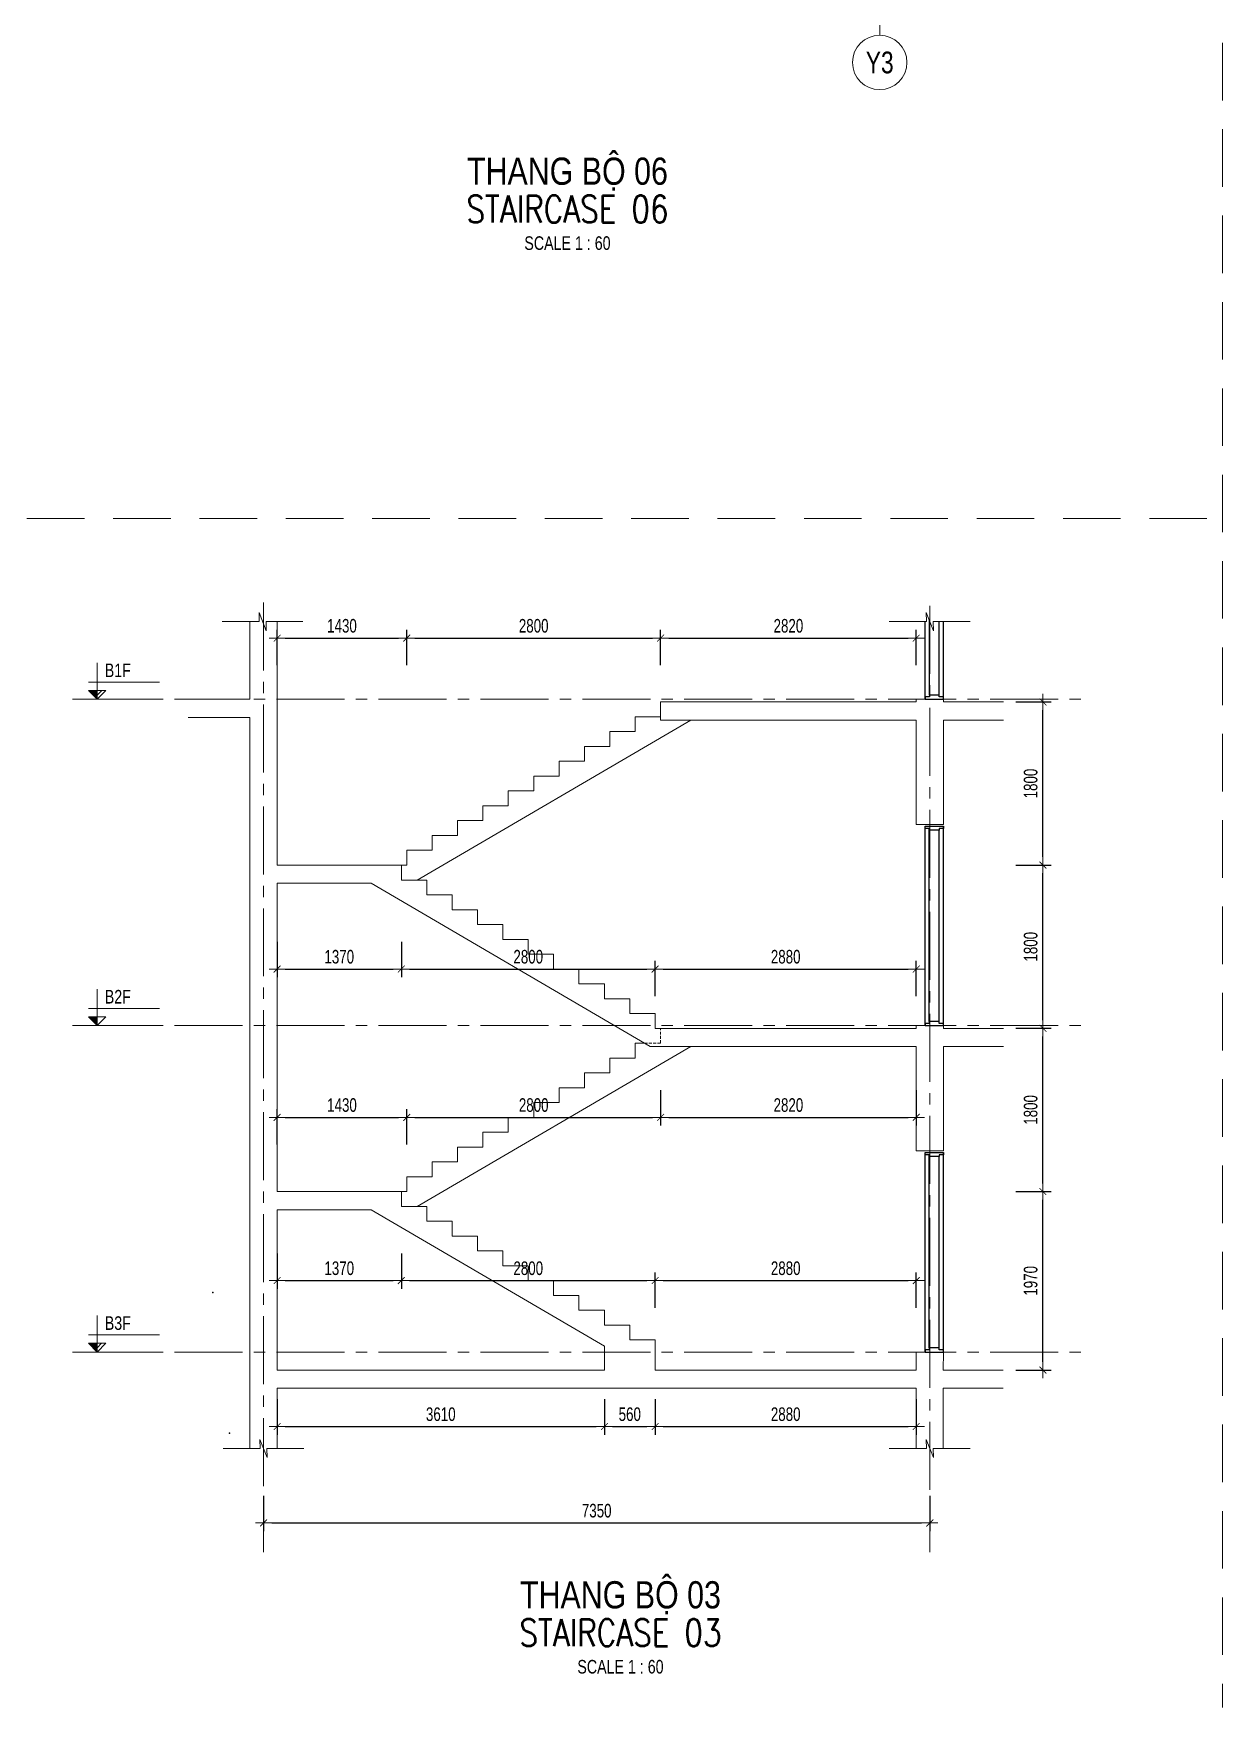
# Model space of a CAD drawing. Header units: millimetres. Extents: x -179076 to 254975, y -18667 to 296191.
# Drawn here: x 26204 to 39321, y 42634 to 61098 of the extents above; entities that cross this region are included whole.
import ezdxf
from ezdxf.enums import TextEntityAlignment as Align

# ---------------------------------------------------------------- set-up
doc = ezdxf.new("R2010")
doc.units = ezdxf.units.MM
doc.linetypes.add('CENTER2', pattern=[1.125, 0.75, -0.125, 0.125, -0.125])
doc.linetypes.add('HIDDEN2', pattern=[4.7625, 3.175, -1.5875])
doc.layers.get('Defpoints').update_dxf_attribs({"color": 151, "lineweight": 9})
doc.layers.add('00_201027_계단단면 작업중_JANG', color=200, linetype='Continuous', plot=False)
doc.layers.add('A-DOOR', color=4, linetype='Continuous')
doc.layers.add('DOOR', color=4, linetype='Continuous')
for name, color, linetype, lineweight in [('NDC_S_ANNO', 7, 'Continuous', 20), ('NDC_S_AXIS', 5, 'CENTER2', 13), ('NDC_S_CONTINUOUS', 3, 'Continuous', 20), ('NDC_S_DIM', 1, 'Continuous', 15), ('NDC_S_ENG TITLE', 3, 'Continuous', 20), ('NDC_S_HIDDEN', 8, 'HIDDEN2', 13), ('NDC_S_SLAB', 2, 'Continuous', 20), ('NDC_S_SYMBOL', 1, 'Continuous', 15), ('NDC_S_TEXT SYMBOL', 7, 'Continuous', 20), ('NDC_S_VN TEXT', 7, 'Continuous', 20), ('NDC_S_VN TITLE', 6, 'Continuous', 35)]:
    doc.layers.add(name, color=color, linetype=linetype, lineweight=lineweight)
doc.styles.add('NDC_ANNO', font='', dxfattribs={"width": 0.8})
doc.styles.add('NDC_DIM', font='', dxfattribs={"width": 0.75})
doc.styles.add('NDC_EN TXT', font='romans.shx', dxfattribs={"width": 0.8})
doc.styles.add('NDC_VIE TXT', font='arial.ttf', dxfattribs={"width": 0.8})
doc.styles.get('NDC_ANNO').set_extended_font_data('Dotum')
doc.styles.get('NDC_DIM').set_extended_font_data('Dotum')
doc.dimstyles.new('NDC_dim_60', dxfattribs={"dimscale": 60, "dimtxt": 2.5, "dimasz": 1.5, "dimexe": 1.5, "dimexo": 2.5, "dimgap": 1, "dimtad": 1, "dimdec": 0, "dimzin": 0, "dimdsep": 46, "dimtxsty": 'NDC_DIM', "dimblk": 'DIMMARK', "dimcen": 0.09, "dimdle": 1.2, "dimclrd": 1, "dimclre": 1, "dimclrt": 3, "dimadec": 0, "dimazin": 0, "dimtfac": 1, "dimtdec": 0, "dimtix": 1, "dimtofl": 0, "dimtmove": 0, "dimatfit": 3, "dimfxl": 5, "dimfxlon": 1, "dimtolj": 1, "dimtzin": 0, "dimarcsym": 0})

# ---------------------------------------------------------------- blocks, each defined once
blk = doc.blocks.new('X-SECTION-2$0$X-SEC-DOO2')
at = {"layer": 'A-DOOR'}
for p, q in [((41976, 101972), (41976, 104172)), ((42176, 101972), (42176, 104172)), ((42021, 102017), (42021, 104127)), ((42131, 102017), (42131, 104127))]:
    blk.add_line(p, q, dxfattribs=at)
for points in [[(41976, 104172), (41976, 104147), (42021, 104147), (42021, 104127), (42131, 104127), (42131, 104147), (42176, 104147), (42176, 104172)], [(41976, 101972), (41976, 101997), (42021, 101997), (42021, 102017), (42131, 102017), (42131, 101997), (42176, 101997), (42176, 101972)]]:
    blk.add_lwpolyline(points, close=True, dxfattribs=at)
at = {"layer": 'Defpoints'}
blk.add_line((41976, 104192), (42176, 104192), dxfattribs=at)
blk = doc.blocks.new('kata_block_CT')
at = {"layer": 'NDC_S_ANNO'}
blk.add_hatch(color=3, dxfattribs=at).paths.add_polyline_path([(0, 1.6), (-1.61, 1.6), (0, 0)])
at = {"layer": 'NDC_S_ANNO', "ltscale": 50}
h = blk.add_hatch(dxfattribs=at)
h.set_pattern_fill('ANSI31', color=256, scale=1.406, style=0)
h.paths.add_polyline_path([(0, 1.6), (0, 0), (1.61, 1.6)])
for p, q in [((-1.59, 3.14), (11.47, 3.14)), ((11.56, 0), (-1.64, 0))]:
    blk.add_line(p, q, dxfattribs=at)
for points in [[(0, 6.69), (0, 0)], [(0, 0), (-1.61, 1.6), (0, 1.6)], [(0, 0), (1.61, 1.6), (0, 1.6)]]:
    blk.add_lwpolyline(points, dxfattribs=at)
at = {"layer": 'NDC_S_ANNO', "color": 8, "ltscale": 50}
blk.add_lwpolyline([(0, 0), (-1.61, 1.6), (0, 1.6)], dxfattribs=at)
at = {"layer": 'NDC_S_TEXT SYMBOL', "color": 3, "style": 'NDC_ANNO', "width": 0.8}
blk.add_attdef('CT', (1.41, 4.07), '', height=2.5, dxfattribs=at)
blk = doc.blocks.new('DIMMARK')
at = {"layer": 'NDC_S_DIM', "color": 1}
blk.add_line((-1.5, 0), (1, 0), dxfattribs=at)
at = {"layer": 'NDC_S_DIM', "color": 2, "const_width": 0.1}
blk.add_lwpolyline([(-0.42, -0.42), (0.42, 0.42)], dxfattribs=at)
blk = doc.blocks.new('*D1648')
at = {"layer": 'Defpoints', "color": 0, "transparency": 16777216}
for p in [(28742, 45490), (36092, 45490), (36092, 44669)]:
    blk.add_point(p, dxfattribs=at)
at = {"layer": 'NDC_S_DIM', "color": 1, "lineweight": -2, "transparency": 16777216}
for p, q in [((28742, 44969), (28742, 44579)), ((36092, 44969), (36092, 44579)), ((28832, 44669), (36002, 44669))]:
    blk.add_line(p, q, dxfattribs=at)
at = {"layer": 'NDC_S_DIM', "color": 1, "lineweight": -2, "transparency": 16777216, "xscale": 90, "yscale": 90, "zscale": 90, "rotation": 180}
blk.add_blockref('DIMMARK', (28742, 44669), dxfattribs=at)
at = {"layer": 'NDC_S_DIM', "color": 1, "lineweight": -2, "transparency": 16777216, "xscale": 90, "yscale": 90, "zscale": 90}
blk.add_blockref('DIMMARK', (36092, 44669), dxfattribs=at)
at = {"layer": 'NDC_S_DIM', "color": 3, "transparency": 16777216, "insert": (32417, 44804), "char_height": 150, "attachment_point": 5, "style": 'NDC_DIM'}
blk.add_mtext('\\A1;7350', dxfattribs=at)
blk = doc.blocks.new('*D1649')
at = {"layer": 'Defpoints', "color": 0, "transparency": 16777216}
for p in [(30262, 48243), (28892, 48125), (30262, 47343)]:
    blk.add_point(p, dxfattribs=at)
at = {"layer": 'NDC_S_DIM', "color": 1, "lineweight": -2, "transparency": 16777216}
for p, q in [((28892, 47643), (28892, 47253)), ((30262, 47643), (30262, 47253)), ((28982, 47343), (30172, 47343))]:
    blk.add_line(p, q, dxfattribs=at)
at = {"layer": 'NDC_S_DIM', "color": 1, "lineweight": -2, "transparency": 16777216, "xscale": 90, "yscale": 90, "zscale": 90, "rotation": 180}
blk.add_blockref('DIMMARK', (28892, 47343), dxfattribs=at)
at = {"layer": 'NDC_S_DIM', "color": 1, "lineweight": -2, "transparency": 16777216, "xscale": 90, "yscale": 90, "zscale": 90}
blk.add_blockref('DIMMARK', (30262, 47343), dxfattribs=at)
at = {"layer": 'NDC_S_DIM', "color": 3, "transparency": 16777216, "insert": (29577, 47478), "char_height": 150, "attachment_point": 5, "style": 'NDC_DIM'}
blk.add_mtext('\\A1;1370', dxfattribs=at)
blk = doc.blocks.new('*D1650')
at = {"layer": 'Defpoints', "color": 0, "transparency": 16777216}
for p in [(30262, 48243), (33062, 47343), (33062, 46355)]:
    blk.add_point(p, dxfattribs=at)
at = {"layer": 'NDC_S_DIM', "color": 1, "lineweight": -2, "transparency": 16777216}
for p, q in [((30262, 47643), (30262, 47253)), ((30352, 47343), (32972, 47343)), ((33062, 47043), (33062, 47433))]:
    blk.add_line(p, q, dxfattribs=at)
at = {"layer": 'NDC_S_DIM', "color": 1, "lineweight": -2, "transparency": 16777216, "xscale": 90, "yscale": 90, "zscale": 90, "rotation": 180}
blk.add_blockref('DIMMARK', (30262, 47343), dxfattribs=at)
at = {"layer": 'NDC_S_DIM', "color": 1, "lineweight": -2, "transparency": 16777216, "xscale": 90, "yscale": 90, "zscale": 90}
blk.add_blockref('DIMMARK', (33062, 47343), dxfattribs=at)
at = {"layer": 'NDC_S_DIM', "color": 3, "transparency": 16777216, "insert": (31662, 47478), "char_height": 150, "attachment_point": 5, "style": 'NDC_DIM'}
blk.add_mtext('\\A1;2800', dxfattribs=at)
blk = doc.blocks.new('*D1635')
at = {"layer": 'Defpoints', "color": 0, "transparency": 16777216}
for p in [(35942, 47343), (33062, 46355), (35942, 46355)]:
    blk.add_point(p, dxfattribs=at)
at = {"layer": 'NDC_S_DIM', "color": 1, "lineweight": -2, "transparency": 16777216}
for p, q in [((33062, 47043), (33062, 47433)), ((33152, 47343), (35852, 47343)), ((35942, 47043), (35942, 47433))]:
    blk.add_line(p, q, dxfattribs=at)
at = {"layer": 'NDC_S_DIM', "color": 1, "lineweight": -2, "transparency": 16777216, "xscale": 90, "yscale": 90, "zscale": 90, "rotation": 180}
blk.add_blockref('DIMMARK', (33062, 47343), dxfattribs=at)
at = {"layer": 'NDC_S_DIM', "color": 1, "lineweight": -2, "transparency": 16777216, "xscale": 90, "yscale": 90, "zscale": 90}
blk.add_blockref('DIMMARK', (35942, 47343), dxfattribs=at)
at = {"layer": 'NDC_S_DIM', "color": 3, "transparency": 16777216, "insert": (34502, 47478), "char_height": 150, "attachment_point": 5, "style": 'NDC_DIM'}
blk.add_mtext('\\A1;2880', dxfattribs=at)
blk = doc.blocks.new('*D1636')
at = {"layer": 'Defpoints', "color": 0, "transparency": 16777216}
for p in [(30322, 49143), (28892, 48325), (30322, 48325)]:
    blk.add_point(p, dxfattribs=at)
at = {"layer": 'NDC_S_DIM', "color": 1, "lineweight": -2, "transparency": 16777216}
for p, q in [((28892, 48843), (28892, 49233)), ((28982, 49143), (30232, 49143)), ((30322, 48843), (30322, 49233))]:
    blk.add_line(p, q, dxfattribs=at)
at = {"layer": 'NDC_S_DIM', "color": 1, "lineweight": -2, "transparency": 16777216, "xscale": 90, "yscale": 90, "zscale": 90, "rotation": 180}
blk.add_blockref('DIMMARK', (28892, 49143), dxfattribs=at)
at = {"layer": 'NDC_S_DIM', "color": 1, "lineweight": -2, "transparency": 16777216, "xscale": 90, "yscale": 90, "zscale": 90}
blk.add_blockref('DIMMARK', (30322, 49143), dxfattribs=at)
at = {"layer": 'NDC_S_DIM', "color": 3, "transparency": 16777216, "insert": (29607, 49278), "char_height": 150, "attachment_point": 5, "style": 'NDC_DIM'}
blk.add_mtext('\\A1;1430', dxfattribs=at)
blk = doc.blocks.new('*D1637')
at = {"layer": 'Defpoints', "color": 0, "transparency": 16777216}
for p in [(33122, 50043), (33122, 49143), (30322, 48325)]:
    blk.add_point(p, dxfattribs=at)
at = {"layer": 'NDC_S_DIM', "color": 1, "lineweight": -2, "transparency": 16777216}
for p, q in [((33122, 49443), (33122, 49053)), ((30322, 48843), (30322, 49233)), ((30412, 49143), (33032, 49143))]:
    blk.add_line(p, q, dxfattribs=at)
at = {"layer": 'NDC_S_DIM', "color": 1, "lineweight": -2, "transparency": 16777216, "xscale": 90, "yscale": 90, "zscale": 90, "rotation": 180}
blk.add_blockref('DIMMARK', (30322, 49143), dxfattribs=at)
at = {"layer": 'NDC_S_DIM', "color": 1, "lineweight": -2, "transparency": 16777216, "xscale": 90, "yscale": 90, "zscale": 90}
blk.add_blockref('DIMMARK', (33122, 49143), dxfattribs=at)
at = {"layer": 'NDC_S_DIM', "color": 3, "transparency": 16777216, "insert": (31722, 49278), "char_height": 150, "attachment_point": 5, "style": 'NDC_DIM'}
blk.add_mtext('\\A1;2800', dxfattribs=at)
blk = doc.blocks.new('*D1638')
at = {"layer": 'Defpoints', "color": 0, "transparency": 16777216}
for p in [(33122, 50043), (35942, 49925), (35942, 49143)]:
    blk.add_point(p, dxfattribs=at)
at = {"layer": 'NDC_S_DIM', "color": 1, "lineweight": -2, "transparency": 16777216}
for p, q in [((33122, 49443), (33122, 49053)), ((35942, 49443), (35942, 49053)), ((33212, 49143), (35852, 49143))]:
    blk.add_line(p, q, dxfattribs=at)
at = {"layer": 'NDC_S_DIM', "color": 1, "lineweight": -2, "transparency": 16777216, "xscale": 90, "yscale": 90, "zscale": 90, "rotation": 180}
blk.add_blockref('DIMMARK', (33122, 49143), dxfattribs=at)
at = {"layer": 'NDC_S_DIM', "color": 1, "lineweight": -2, "transparency": 16777216, "xscale": 90, "yscale": 90, "zscale": 90}
blk.add_blockref('DIMMARK', (35942, 49143), dxfattribs=at)
at = {"layer": 'NDC_S_DIM', "color": 3, "transparency": 16777216, "insert": (34532, 49278), "char_height": 150, "attachment_point": 5, "style": 'NDC_DIM'}
blk.add_mtext('\\A1;2820', dxfattribs=at)
blk = doc.blocks.new('*D1639')
at = {"layer": 'Defpoints', "color": 0, "transparency": 16777216}
for p in [(28892, 51725), (30262, 51761), (30262, 50779)]:
    blk.add_point(p, dxfattribs=at)
at = {"layer": 'NDC_S_DIM', "color": 1, "lineweight": -2, "transparency": 16777216}
for p, q in [((28892, 51079), (28892, 50689)), ((30262, 51079), (30262, 50689)), ((28982, 50779), (30172, 50779))]:
    blk.add_line(p, q, dxfattribs=at)
at = {"layer": 'NDC_S_DIM', "color": 1, "lineweight": -2, "transparency": 16777216, "xscale": 90, "yscale": 90, "zscale": 90, "rotation": 180}
blk.add_blockref('DIMMARK', (28892, 50779), dxfattribs=at)
at = {"layer": 'NDC_S_DIM', "color": 1, "lineweight": -2, "transparency": 16777216, "xscale": 90, "yscale": 90, "zscale": 90}
blk.add_blockref('DIMMARK', (30262, 50779), dxfattribs=at)
at = {"layer": 'NDC_S_DIM', "color": 3, "transparency": 16777216, "insert": (29577, 50914), "char_height": 150, "attachment_point": 5, "style": 'NDC_DIM'}
blk.add_mtext('\\A1;1370', dxfattribs=at)
blk = doc.blocks.new('*D1640')
at = {"layer": 'Defpoints', "color": 0, "transparency": 16777216}
for p in [(30262, 51761), (33062, 50779), (33062, 50125)]:
    blk.add_point(p, dxfattribs=at)
at = {"layer": 'NDC_S_DIM', "color": 1, "lineweight": -2, "transparency": 16777216}
for p, q in [((30262, 51079), (30262, 50689)), ((30352, 50779), (32972, 50779)), ((33062, 50479), (33062, 50869))]:
    blk.add_line(p, q, dxfattribs=at)
at = {"layer": 'NDC_S_DIM', "color": 1, "lineweight": -2, "transparency": 16777216, "xscale": 90, "yscale": 90, "zscale": 90, "rotation": 180}
blk.add_blockref('DIMMARK', (30262, 50779), dxfattribs=at)
at = {"layer": 'NDC_S_DIM', "color": 1, "lineweight": -2, "transparency": 16777216, "xscale": 90, "yscale": 90, "zscale": 90}
blk.add_blockref('DIMMARK', (33062, 50779), dxfattribs=at)
at = {"layer": 'NDC_S_DIM', "color": 3, "transparency": 16777216, "insert": (31662, 50914), "char_height": 150, "attachment_point": 5, "style": 'NDC_DIM'}
blk.add_mtext('\\A1;2800', dxfattribs=at)
blk = doc.blocks.new('*D1641')
at = {"layer": 'Defpoints', "color": 0, "transparency": 16777216}
for p in [(35942, 50779), (33062, 50125), (35942, 50125)]:
    blk.add_point(p, dxfattribs=at)
at = {"layer": 'NDC_S_DIM', "color": 1, "lineweight": -2, "transparency": 16777216}
for p, q in [((33062, 50479), (33062, 50869)), ((33152, 50779), (35852, 50779)), ((35942, 50479), (35942, 50869))]:
    blk.add_line(p, q, dxfattribs=at)
at = {"layer": 'NDC_S_DIM', "color": 1, "lineweight": -2, "transparency": 16777216, "xscale": 90, "yscale": 90, "zscale": 90, "rotation": 180}
blk.add_blockref('DIMMARK', (33062, 50779), dxfattribs=at)
at = {"layer": 'NDC_S_DIM', "color": 1, "lineweight": -2, "transparency": 16777216, "xscale": 90, "yscale": 90, "zscale": 90}
blk.add_blockref('DIMMARK', (35942, 50779), dxfattribs=at)
at = {"layer": 'NDC_S_DIM', "color": 3, "transparency": 16777216, "insert": (34502, 50914), "char_height": 150, "attachment_point": 5, "style": 'NDC_DIM'}
blk.add_mtext('\\A1;2880', dxfattribs=at)
blk = doc.blocks.new('*D1642')
at = {"layer": 'Defpoints', "color": 0, "transparency": 16777216}
for p in [(30322, 54429), (28892, 51925), (30322, 51925)]:
    blk.add_point(p, dxfattribs=at)
at = {"layer": 'NDC_S_DIM', "color": 1, "lineweight": -2, "transparency": 16777216}
for p, q in [((28892, 54129), (28892, 54519)), ((30322, 54129), (30322, 54519)), ((28982, 54429), (30232, 54429))]:
    blk.add_line(p, q, dxfattribs=at)
at = {"layer": 'NDC_S_DIM', "color": 1, "lineweight": -2, "transparency": 16777216, "xscale": 90, "yscale": 90, "zscale": 90, "rotation": 180}
blk.add_blockref('DIMMARK', (28892, 54429), dxfattribs=at)
at = {"layer": 'NDC_S_DIM', "color": 1, "lineweight": -2, "transparency": 16777216, "xscale": 90, "yscale": 90, "zscale": 90}
blk.add_blockref('DIMMARK', (30322, 54429), dxfattribs=at)
at = {"layer": 'NDC_S_DIM', "color": 3, "transparency": 16777216, "insert": (29607, 54564), "char_height": 150, "attachment_point": 5, "style": 'NDC_DIM'}
blk.add_mtext('\\A1;1430', dxfattribs=at)
blk = doc.blocks.new('*D1643')
at = {"layer": 'Defpoints', "color": 0, "transparency": 16777216}
for p in [(33122, 54429), (33122, 53561), (30322, 51925)]:
    blk.add_point(p, dxfattribs=at)
at = {"layer": 'NDC_S_DIM', "color": 1, "lineweight": -2, "transparency": 16777216}
for p, q in [((30322, 54129), (30322, 54519)), ((33122, 54129), (33122, 54519)), ((30412, 54429), (33032, 54429))]:
    blk.add_line(p, q, dxfattribs=at)
at = {"layer": 'NDC_S_DIM', "color": 1, "lineweight": -2, "transparency": 16777216, "xscale": 90, "yscale": 90, "zscale": 90, "rotation": 180}
blk.add_blockref('DIMMARK', (30322, 54429), dxfattribs=at)
at = {"layer": 'NDC_S_DIM', "color": 1, "lineweight": -2, "transparency": 16777216, "xscale": 90, "yscale": 90, "zscale": 90}
blk.add_blockref('DIMMARK', (33122, 54429), dxfattribs=at)
at = {"layer": 'NDC_S_DIM', "color": 3, "transparency": 16777216, "insert": (31722, 54564), "char_height": 150, "attachment_point": 5, "style": 'NDC_DIM'}
blk.add_mtext('\\A1;2800', dxfattribs=at)
blk = doc.blocks.new('*D1644')
at = {"layer": 'Defpoints', "color": 0, "transparency": 16777216}
for p in [(35942, 54429), (33122, 53561), (35942, 53725)]:
    blk.add_point(p, dxfattribs=at)
at = {"layer": 'NDC_S_DIM', "color": 1, "lineweight": -2, "transparency": 16777216}
for p, q in [((33122, 54129), (33122, 54519)), ((35942, 54129), (35942, 54519)), ((33212, 54429), (35852, 54429))]:
    blk.add_line(p, q, dxfattribs=at)
at = {"layer": 'NDC_S_DIM', "color": 1, "lineweight": -2, "transparency": 16777216, "xscale": 90, "yscale": 90, "zscale": 90, "rotation": 180}
blk.add_blockref('DIMMARK', (33122, 54429), dxfattribs=at)
at = {"layer": 'NDC_S_DIM', "color": 1, "lineweight": -2, "transparency": 16777216, "xscale": 90, "yscale": 90, "zscale": 90}
blk.add_blockref('DIMMARK', (35942, 54429), dxfattribs=at)
at = {"layer": 'NDC_S_DIM', "color": 3, "transparency": 16777216, "insert": (34532, 54564), "char_height": 150, "attachment_point": 5, "style": 'NDC_DIM'}
blk.add_mtext('\\A1;2820', dxfattribs=at)
blk = doc.blocks.new('*D1645')
at = {"layer": 'Defpoints', "color": 0, "transparency": 16777216}
for p in [(28892, 46355), (32502, 46355), (32502, 45733)]:
    blk.add_point(p, dxfattribs=at)
at = {"layer": 'NDC_S_DIM', "color": 1, "lineweight": -2, "transparency": 16777216}
for p, q in [((28892, 46033), (28892, 45643)), ((32502, 46033), (32502, 45643)), ((28982, 45733), (32412, 45733))]:
    blk.add_line(p, q, dxfattribs=at)
at = {"layer": 'NDC_S_DIM', "color": 1, "lineweight": -2, "transparency": 16777216, "xscale": 90, "yscale": 90, "zscale": 90, "rotation": 180}
blk.add_blockref('DIMMARK', (28892, 45733), dxfattribs=at)
at = {"layer": 'NDC_S_DIM', "color": 1, "lineweight": -2, "transparency": 16777216, "xscale": 90, "yscale": 90, "zscale": 90}
blk.add_blockref('DIMMARK', (32502, 45733), dxfattribs=at)
at = {"layer": 'NDC_S_DIM', "color": 3, "transparency": 16777216, "insert": (30697, 45868), "char_height": 150, "attachment_point": 5, "style": 'NDC_DIM'}
blk.add_mtext('\\A1;3610', dxfattribs=at)
blk = doc.blocks.new('*D1646')
at = {"layer": 'Defpoints', "color": 0, "transparency": 16777216}
for p in [(32502, 46355), (33062, 46355), (33062, 45733)]:
    blk.add_point(p, dxfattribs=at)
at = {"layer": 'NDC_S_DIM', "color": 1, "lineweight": -2, "transparency": 16777216}
for p, q in [((32502, 46033), (32502, 45643)), ((33062, 46033), (33062, 45643)), ((32592, 45733), (32972, 45733))]:
    blk.add_line(p, q, dxfattribs=at)
at = {"layer": 'NDC_S_DIM', "color": 1, "lineweight": -2, "transparency": 16777216, "xscale": 90, "yscale": 90, "zscale": 90, "rotation": 180}
blk.add_blockref('DIMMARK', (32502, 45733), dxfattribs=at)
at = {"layer": 'NDC_S_DIM', "color": 1, "lineweight": -2, "transparency": 16777216, "xscale": 90, "yscale": 90, "zscale": 90}
blk.add_blockref('DIMMARK', (33062, 45733), dxfattribs=at)
at = {"layer": 'NDC_S_DIM', "color": 3, "transparency": 16777216, "insert": (32782, 45868), "char_height": 150, "attachment_point": 5, "style": 'NDC_DIM'}
blk.add_mtext('\\A1;560', dxfattribs=at)
blk = doc.blocks.new('*D1647')
at = {"layer": 'Defpoints', "color": 0, "transparency": 16777216}
for p in [(33062, 46355), (35942, 46355), (35942, 45733)]:
    blk.add_point(p, dxfattribs=at)
at = {"layer": 'NDC_S_DIM', "color": 1, "lineweight": -2, "transparency": 16777216}
for p, q in [((33062, 46033), (33062, 45643)), ((35942, 46033), (35942, 45643)), ((33152, 45733), (35852, 45733))]:
    blk.add_line(p, q, dxfattribs=at)
at = {"layer": 'NDC_S_DIM', "color": 1, "lineweight": -2, "transparency": 16777216, "xscale": 90, "yscale": 90, "zscale": 90, "rotation": 180}
blk.add_blockref('DIMMARK', (33062, 45733), dxfattribs=at)
at = {"layer": 'NDC_S_DIM', "color": 1, "lineweight": -2, "transparency": 16777216, "xscale": 90, "yscale": 90, "zscale": 90}
blk.add_blockref('DIMMARK', (35942, 45733), dxfattribs=at)
at = {"layer": 'NDC_S_DIM', "color": 3, "transparency": 16777216, "insert": (34502, 45868), "char_height": 150, "attachment_point": 5, "style": 'NDC_DIM'}
blk.add_mtext('\\A1;2880', dxfattribs=at)
blk = doc.blocks.new('Drawing name_symbol')
at = {"layer": 'NDC_S_ENG TITLE', "style": 'NDC_EN TXT', "width": 0.8}
blk.add_attdef('SECTDET1', text='', height=5, dxfattribs=at).set_placement((0, 1.01), align=Align.CENTER)
at = {"layer": 'NDC_S_TEXT SYMBOL', "lineweight": 25, "style": 'NDC_ANNO', "width": 0.8}
blk.add_attdef('SSCALE', text='', height=2.5, dxfattribs=at).set_placement((0, -4), align=Align.CENTER)
at = {"layer": 'NDC_S_VN TITLE', "style": 'NDC_VIE TXT', "width": 0.8}
blk.add_attdef('SECTDET2', text='', height=5, dxfattribs=at).set_placement((0, 7.97), align=Align.CENTER)
blk = doc.blocks.new('*U187')
at = {"layer": 'NDC_S_SYMBOL'}
blk.add_line((0, 5), (0, 9), dxfattribs=at)
blk.add_circle((0, 0), 5, dxfattribs=at)
at = {"layer": 'NDC_S_TEXT SYMBOL', "color": 7, "style": 'NDC_ANNO', "width": 0.8}
blk.add_attdef('GRID', text='', height=4, dxfattribs=at).set_placement((0, 0), align=Align.MIDDLE)
blk = doc.blocks.new('*D2119')
at = {"layer": 'Defpoints', "color": 0, "transparency": 16777216}
for p in [(30262, 48325), (37340, 48325), (33062, 46355)]:
    blk.add_point(p, dxfattribs=at)
at = {"layer": 'NDC_S_DIM', "color": 1, "lineweight": -2, "transparency": 16777216}
for p, q in [((37040, 48325), (37430, 48325)), ((37340, 46445), (37340, 48235)), ((37040, 46355), (37430, 46355))]:
    blk.add_line(p, q, dxfattribs=at)
at = {"layer": 'NDC_S_DIM', "color": 1, "lineweight": -2, "transparency": 16777216, "xscale": 90, "yscale": 90, "zscale": 90}
for p, rotation in [((37340, 48325), 90), ((37340, 46355), 270)]:
    blk.add_blockref('DIMMARK', p, dxfattribs=dict(at, rotation=rotation))
at = {"layer": 'NDC_S_DIM', "color": 3, "transparency": 16777216, "insert": (37205, 47340), "char_height": 150, "attachment_point": 5, "rotation": 90, "style": 'NDC_DIM'}
blk.add_mtext('\\A1;1970', dxfattribs=at)
blk = doc.blocks.new('*D2120')
at = {"layer": 'Defpoints', "color": 0, "transparency": 16777216}
for p in [(33122, 50125), (37340, 50125), (30262, 48325)]:
    blk.add_point(p, dxfattribs=at)
at = {"layer": 'NDC_S_DIM', "color": 1, "lineweight": -2, "transparency": 16777216}
for p, q in [((37040, 50125), (37430, 50125)), ((37340, 48415), (37340, 50035)), ((37040, 48325), (37430, 48325))]:
    blk.add_line(p, q, dxfattribs=at)
at = {"layer": 'NDC_S_DIM', "color": 1, "lineweight": -2, "transparency": 16777216, "xscale": 90, "yscale": 90, "zscale": 90}
for p, rotation in [((37340, 50125), 90), ((37340, 48325), 270)]:
    blk.add_blockref('DIMMARK', p, dxfattribs=dict(at, rotation=rotation))
at = {"layer": 'NDC_S_DIM', "color": 3, "transparency": 16777216, "insert": (37205, 49225), "char_height": 150, "attachment_point": 5, "rotation": 90, "style": 'NDC_DIM'}
blk.add_mtext('\\A1;1800', dxfattribs=at)
blk = doc.blocks.new('*D2121')
at = {"layer": 'Defpoints', "color": 0, "transparency": 16777216}
for p in [(30262, 51925), (37340, 51925), (33122, 50125)]:
    blk.add_point(p, dxfattribs=at)
at = {"layer": 'NDC_S_DIM', "color": 1, "lineweight": -2, "transparency": 16777216}
for p, q in [((37040, 51925), (37430, 51925)), ((37340, 50215), (37340, 51835)), ((37040, 50125), (37430, 50125))]:
    blk.add_line(p, q, dxfattribs=at)
at = {"layer": 'NDC_S_DIM', "color": 1, "lineweight": -2, "transparency": 16777216, "xscale": 90, "yscale": 90, "zscale": 90}
for p, rotation in [((37340, 51925), 90), ((37340, 50125), 270)]:
    blk.add_blockref('DIMMARK', p, dxfattribs=dict(at, rotation=rotation))
at = {"layer": 'NDC_S_DIM', "color": 3, "transparency": 16777216, "insert": (37205, 51025), "char_height": 150, "attachment_point": 5, "rotation": 90, "style": 'NDC_DIM'}
blk.add_mtext('\\A1;1800', dxfattribs=at)
blk = doc.blocks.new('*D2122')
at = {"layer": 'Defpoints', "color": 0, "transparency": 16777216}
for p in [(33122, 53725), (37340, 53725), (30262, 51925)]:
    blk.add_point(p, dxfattribs=at)
at = {"layer": 'NDC_S_DIM', "color": 1, "lineweight": -2, "transparency": 16777216}
for p, q in [((37040, 53725), (37430, 53725)), ((37340, 52015), (37340, 53635)), ((37040, 51925), (37430, 51925))]:
    blk.add_line(p, q, dxfattribs=at)
at = {"layer": 'NDC_S_DIM', "color": 1, "lineweight": -2, "transparency": 16777216, "xscale": 90, "yscale": 90, "zscale": 90}
for p, rotation in [((37340, 53725), 90), ((37340, 51925), 270)]:
    blk.add_blockref('DIMMARK', p, dxfattribs=dict(at, rotation=rotation))
at = {"layer": 'NDC_S_DIM', "color": 3, "transparency": 16777216, "insert": (37205, 52825), "char_height": 150, "attachment_point": 5, "rotation": 90, "style": 'NDC_DIM'}
blk.add_mtext('\\A1;1800', dxfattribs=at)

msp = doc.modelspace()

# ---------------------------------------------------------------- linework, layer by layer
at = {"layer": '00_201027_계단단면 작업중_JANG'}
for p in [(28181.7, 47211.5), (28364.3, 45658.1)]:
    msp.add_point(p, dxfattribs=at)
at = {"layer": 'A-DOOR'}
for p, q in [((36041.8, 53754.6), (36041.8, 54611)), ((36086.8, 53799.6), (36086.8, 54623.5)), ((36196.8, 53799.6), (36196.8, 54611)), ((36241.8, 53754.6), (36241.8, 54611))]:
    msp.add_line(p, q, dxfattribs=at)
msp.add_lwpolyline([(36241.8, 53754.6), (36241.8, 53779.6), (36196.8, 53779.6), (36196.8, 53799.6), (36086.8, 53799.6), (36086.8, 53779.6), (36041.8, 53779.6), (36041.8, 53754.6)], close=True, dxfattribs=at)
at = {"layer": 'NDC_S_AXIS', "ltscale": 1000}
for p, q in [((28741.8, 54823.5), (28741.8, 44347.2)), ((36091.8, 54783.4), (36091.8, 44347.2)), ((26633.8, 46554.6), (37850.1, 46554.6))]:
    msp.add_line(p, q, dxfattribs=at)
for points in [[(26633.8, 53754.6), (37850.1, 53754.6)], [(26633.8, 50154.6), (37850.1, 50154.6)], [(26633.8, 46554.6), (37850.1, 46554.6)]]:
    msp.add_lwpolyline(points, dxfattribs=at)
at = {"layer": 'NDC_S_CONTINUOUS'}
for p, q in [((33456, 53524.6), (30438.2, 51761)), ((30438.2, 48161), (33456, 49924.6))]:
    msp.add_line(p, q, dxfattribs=at)
for points in [[(30261.8, 51924.6), (30321.8, 51924.6), (30321.8, 52088.3), (30601.8, 52088.3), (30601.8, 52251.9), (30881.8, 52251.9), (30881.8, 52415.6), (31161.8, 52415.6), (31161.8, 52579.2), (31441.8, 52579.2), (31441.8, 52742.8), (31721.8, 52742.8), (31721.8, 52906.5), (32001.8, 52906.5), (32001.8, 53070.1), (32281.8, 53070.1), (32281.8, 53233.7), (32561.8, 53233.7), (32561.8, 53397.4), (32841.8, 53397.4), (32841.8, 53561), (33121.8, 53561)], [(30261.8, 48324.6), (30321.8, 48324.6), (30321.8, 48488.3), (30601.8, 48488.3), (30601.8, 48651.9), (30881.8, 48651.9), (30881.8, 48815.6), (31161.8, 48815.6), (31161.8, 48979.2), (31441.8, 48979.2), (31441.8, 49142.8), (31721.8, 49142.8), (31721.8, 49306.5), (32001.8, 49306.5), (32001.8, 49470.1), (32281.8, 49470.1), (32281.8, 49633.7), (32561.8, 49633.7), (32561.8, 49797.4), (32841.8, 49797.4), (32841.8, 49961), (32945.4, 49961)]]:
    msp.add_lwpolyline(points, dxfattribs=at)
at = {"layer": 'NDC_S_HIDDEN', "ltscale": 200}
for p, q in [((39321.3, 76233.6), (39321.3, 42633.6)), ((25179.1, 55749.1), (39321.3, 55749.1))]:
    msp.add_line(p, q, dxfattribs=at)
at = {"layer": 'NDC_S_HIDDEN', "ltscale": 10}
msp.add_lwpolyline([(32945.4, 49961), (33121.8, 49961), (33121.8, 50124.6)], dxfattribs=at)
at = {"layer": 'NDC_S_SLAB'}
for p, q in [((28591.8, 54611), (28591.8, 53754.6)), ((28591.8, 53554.6), (27909.6, 53554.6)), ((28591.8, 53554.6), (28591.8, 45490.2)), ((33121.8, 53724.6), (33121.8, 53524.6)), ((35941.8, 53524.6), (33121.8, 53524.6)), ((35941.8, 53524.6), (35941.8, 52374.6)), ((35941.9, 53524.6), (35941.9, 52374.6)), ((36903.8, 53524.6), (36241.8, 53524.6)), ((36241.9, 52374.6), (35941.9, 52374.6)), ((30261.8, 51924.6), (28891.8, 51924.6)), ((29927.7, 51724.6), (28891.8, 51724.6)), ((28891.8, 51724.6), (28891.8, 48324.6)), ((33007.7, 49924.6), (29927.7, 51724.6)), ((35941.8, 50154.6), (35941.8, 50124.6)), ((36241.9, 50154.6), (35941.9, 50154.6)), ((35941.8, 49924.6), (33007.7, 49924.6)), ((35941.8, 49924.6), (35941.8, 48774.6)), ((36904, 49924.6), (36241.8, 49924.6)), ((36241.8, 48774.6), (35941.8, 48774.6)), ((28891.8, 48124.6), (28891.8, 46354.6)), ((35941.8, 46554.6), (35941.8, 46354.6)), ((36241.8, 46554.6), (35941.8, 46554.6)), ((35941.8, 46354.6), (33061.8, 46354.6)), ((36902.3, 46354.7), (36240.3, 46354.7)), ((28891.8, 46154.6), (28891.8, 45490.2)), ((35941.8, 46154.6), (28891.8, 46154.6)), ((35941.8, 46154.6), (35941.8, 45490.2)), ((36902.3, 46154.7), (36240.3, 46154.7))]:
    msp.add_line(p, q, dxfattribs=at)
for points in [[(28891.8, 54611), (28891.8, 51924.6)], [(27909.6, 53754.6), (28591.8, 53754.6)], [(36241.8, 53724.6), (36241.8, 53754.6), (35941.8, 53754.6), (35941.8, 53724.6)], [(33121.8, 53724.6), (35941.8, 53724.6)], [(36241.8, 53724.6), (36903.8, 53724.6)], [(36241.8, 52374.6), (36241.8, 53524.6)], [(36241.9, 52374.6), (36241.9, 53524.6)], [(35941.8, 50124.6), (33061.8, 50124.6), (33061.8, 50288.3), (32781.8, 50288.3), (32781.8, 50451.9), (32501.8, 50451.9), (32501.8, 50615.6), (32221.8, 50615.6), (32221.8, 50779.2), (31941.8, 50779.2), (31941.8, 50942.8), (31661.8, 50942.8), (31661.8, 51106.5), (31381.8, 51106.5), (31381.8, 51270.1), (31101.8, 51270.1), (31101.8, 51433.7), (30821.8, 51433.7), (30821.8, 51597.4), (30541.8, 51597.4), (30541.8, 51761), (30261.8, 51761), (30261.8, 51924.6), (28891.8, 51924.6)], [(36241.8, 50124.6), (36241.8, 50154.6)], [(36903.8, 50124.6), (36241.8, 50124.6)], [(36241.8, 48774.6), (36241.8, 49924.6)], [(33061.8, 46354.6), (33061.8, 46688.3), (32781.8, 46688.3), (32781.8, 46851.9), (32501.8, 46851.9), (32501.8, 47015.6), (32221.8, 47015.6), (32221.8, 47179.2), (31941.8, 47179.2), (31941.8, 47342.8), (31661.8, 47342.8), (31661.8, 47506.5), (31381.8, 47506.5), (31381.8, 47670.1), (31101.8, 47670.1), (31101.8, 47833.7), (30821.8, 47833.7), (30821.8, 47997.4), (30541.8, 47997.4), (30541.8, 48161), (30261.8, 48161), (30261.8, 48324.6), (28891.8, 48324.6)], [(28891.8, 46354.6), (32501.8, 46354.6), (32501.8, 46620.3), (29927.7, 48124.6), (28891.8, 48124.6)], [(36240.3, 46354.7), (36241.8, 46554.6)], [(36240.8, 45490.2), (36240.3, 46154.7)]]:
    msp.add_lwpolyline(points, dxfattribs=at)
at = {"layer": 'NDC_S_SYMBOL'}
for points in [[(28284.4, 54611), (28694.1, 54611), (28691.9, 54711), (28771.9, 54511), (28769.7, 54611), (29176, 54611)], [(35644.4, 54611), (36054, 54611), (36051.8, 54711), (36131.8, 54511), (36129.6, 54611), (36535.9, 54611)], [(28294.4, 45490.2), (28704, 45490.2), (28701.8, 45590.2), (28781.8, 45390.2), (28779.6, 45490.2), (29185.9, 45490.2)], [(35644.4, 45490.2), (36054, 45490.2), (36051.8, 45590.2), (36131.8, 45390.2), (36129.6, 45490.2), (36535.9, 45490.2)]]:
    msp.add_lwpolyline(points, dxfattribs=at)

# ---------------------------------------------------------------- block references
at = {"layer": 'DOOR', "xscale": -1}
for p in [(78217.4, -51817.2), (78217.4, -55417.2)]:
    msp.add_blockref('X-SECTION-2$0$X-SEC-DOO2', p, dxfattribs=at)
at = {"layer": 'NDC_S_ANNO', "xscale": 60, "yscale": 60, "zscale": 60}
for p, values in [((32094.5, 58951.1), {'SECTDET1': 'STAIRCASE 06', 'SECTDET2': 'THANG BỘ 06', 'SSCALE': 'SCALE 1 : 60'}), ((32679.2, 43248.6), {'SECTDET1': 'STAIRCASE 03', 'SECTDET2': 'THANG BỘ 03', 'SSCALE': 'SCALE 1 : 60'})]:
    msp.add_blockref('Drawing name_symbol', p, dxfattribs=at).add_auto_attribs(values)
at = {"layer": 'NDC_S_AXIS', "xscale": 60, "yscale": 60, "zscale": 60}
msp.add_blockref('*U187', (35539.4, 60778.4), dxfattribs=at).add_auto_attribs({'GRID': 'Y3'})
at = {"layer": 'NDC_S_VN TEXT', "xscale": 60, "yscale": 60, "zscale": 60}
for p, values in [((26905.5, 53754.6), {'CT': 'B1F'}), ((26905.5, 50154.6), {'CT': 'B2F'}), ((26905.5, 46554.6), {'CT': 'B3F'})]:
    msp.add_blockref('kata_block_CT', p, dxfattribs=at).add_auto_attribs(values)

# ---------------------------------------------------------------- dimensions: what is measured, and where the dimension line sits
at = {"layer": 'NDC_S_DIM'}
for base, p1, p2, picture, middle in [((30321.8, 54429.4), (28891.8, 51924.6), (30321.8, 51924.6), '*D1642', (29606.8, 54564.5)), ((30261.8, 50779.2), (28891.8, 51724.6), (30261.8, 51761), '*D1639', (29576.8, 50914.3)), ((30321.8, 49142.8), (28891.8, 48324.6), (30321.8, 48324.6), '*D1636', (29606.8, 49277.9)), ((30261.8, 47342.8), (28891.8, 48124.6), (30261.8, 48242.8), '*D1649', (29576.8, 47477.9)), ((32501.8, 45733.2), (28891.8, 46354.6), (32501.8, 46354.6), '*D1645', (30696.8, 45868.3)), ((36091.8, 44669.2), (28741.8, 45490.2), (36091.8, 45490.2), '*D1648', (32416.8, 44804.3))]:
    dim = msp.add_linear_dim(base=base, p1=p1, p2=p2, dimstyle='NDC_dim_60', dxfattribs=at)
    dim.commit()
    dim.dimension.update_dxf_attribs({"geometry": picture, "text_midpoint": middle})
for base, p1, p2, picture, middle in [((33121.8, 54429.4), (30321.8, 51924.6), (33121.8, 53561), '*D1643', (31721.8, 54564.5)), ((35941.8, 54429.4), (33121.8, 53561), (35941.8, 53724.6), '*D1644', (34531.8, 54564.5)), ((33061.8, 50779.2), (30261.8, 51761), (33061.8, 50124.6), '*D1640', (31661.8, 50914.3)), ((35941.8, 50779.2), (33061.8, 50124.6), (35941.8, 50124.6), '*D1641', (34501.8, 50914.3)), ((33121.8, 49142.8), (30321.8, 48324.6), (33121.8, 50042.8), '*D1637', (31721.8, 49277.9)), ((35941.8, 49142.8), (33121.8, 50042.8), (35941.8, 49924.6), '*D1638', (34531.8, 49277.9)), ((33061.8, 47342.8), (30261.8, 48242.8), (33061.8, 46354.6), '*D1650', (31661.8, 47477.9)), ((35941.8, 47342.8), (33061.8, 46354.6), (35941.8, 46354.6), '*D1635', (34501.8, 47477.9)), ((33061.8, 45733.2), (32501.8, 46354.6), (33061.8, 46354.6), '*D1646', (32781.8, 45868.3)), ((35941.8, 45733.2), (33061.8, 46354.6), (35941.8, 46354.6), '*D1647', (34501.8, 45868.3))]:
    dim = msp.add_linear_dim(base=base, p1=p1, p2=p2, dimstyle='NDC_dim_60', override={"dimtmove": 1}, dxfattribs=at)
    dim.commit()
    dim.dimension.update_dxf_attribs({"geometry": picture, "text_midpoint": middle})
for base, p1, p2, picture, middle in [((37340.1, 53724.6), (30261.8, 51924.6), (33121.8, 53724.6), '*D2122', (37205, 52824.6)), ((37340.1, 51924.6), (33121.8, 50124.6), (30261.8, 51924.6), '*D2121', (37205, 51024.6)), ((37340.1, 50124.6), (30261.8, 48324.6), (33121.8, 50124.6), '*D2120', (37205, 49224.6))]:
    dim = msp.add_linear_dim(base=base, p1=p1, p2=p2, angle=90, dimstyle='NDC_dim_60', override={"dimtmove": 1}, dxfattribs=at)
    dim.commit()
    dim.dimension.update_dxf_attribs({"geometry": picture, "text_midpoint": middle})
dim = msp.add_linear_dim(base=(37340.1, 48324.6), p1=(33061.8, 46354.6), p2=(30261.8, 48324.6), angle=90, dimstyle='NDC_dim_60', dxfattribs=at)
dim.commit()
dim.dimension.update_dxf_attribs({"geometry": '*D2119', "text_midpoint": (37205, 47339.6)})

doc.saveas('drawing.dxf')
